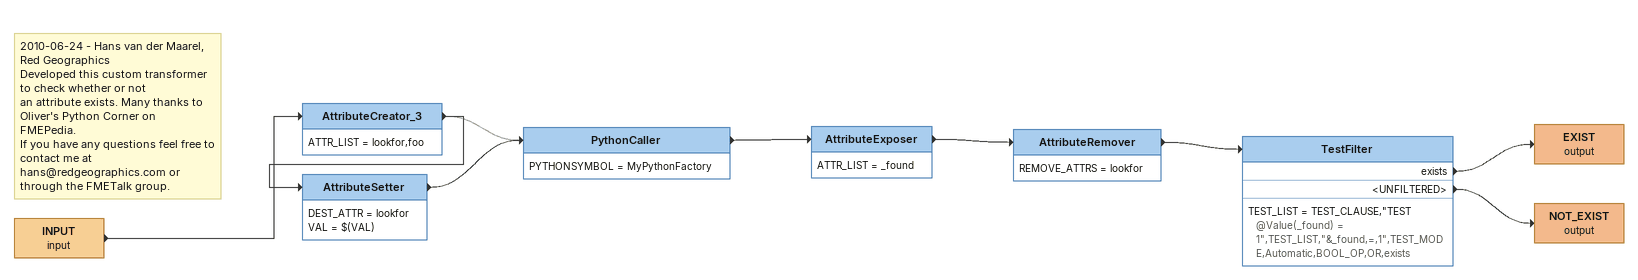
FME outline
Note: 2010-06-24 - Hans van der Maarel, Red Geographics / Developed this custom transformer to check whether or not / an attribute exists. Many thanks to Oliver's Python Corner on / FMEPedia. / If you have any questions feel free to contact me at / hans@redgeographics.com or through the FMETalk group.
INPUT (input)
    -> AttributeCreator_3
AttributeCreator_3
    ATTR_LIST = lookfor,foo
    -> PythonCaller [off]
    -> AttributeSetter
AttributeSetter
    DEST_ATTR = lookfor
    VAL = $(VAL)
    -> PythonCaller
PythonCaller
    PYTHONSYMBOL = MyPythonFactory
    -> AttributeExposer
AttributeExposer
    ATTR_LIST = _found
    -> AttributeRemover
AttributeRemover
    REMOVE_ATTRS = lookfor
    -> TestFilter
TestFilter
    TEST_LIST = TEST_CLAUSE,"TEST @Value(_found) = 1",TEST_LIST,"&_found,=,1",TEST_MODE,Automatic,BOOL_OP,OR,exists
    exists -> EXIST (output)
    <UNFILTERED> -> NOT_EXIST (output)
EXIST (output)
NOT_EXIST (output)
